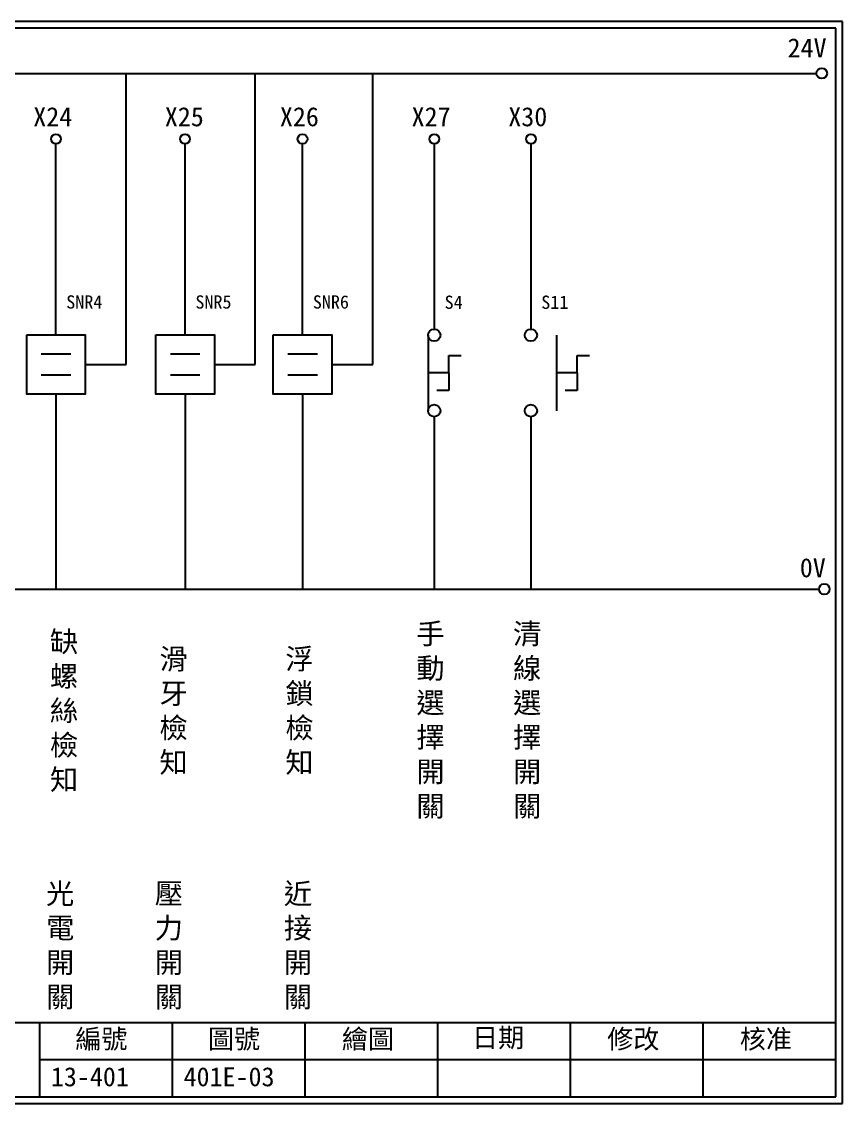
# Model space of a CAD drawing. Extents: x 325 to 612, y 3 to 207.
# Drawn here: x 457.7 to 612.3, y 3 to 207 of the extents above; entities that cross this region are included whole.
import ezdxf

# ---------------------------------------------------------------- set-up
doc = ezdxf.new("R2010")
doc.units = 0
doc.layers.get('0').update_dxf_attribs({"linetype": 'CONTINUOUS'})
doc.layers.add('圖框層', color=7, linetype='CONTINUOUS')
doc.layers.add('標尺寸層', color=3, linetype='CONTINUOUS')
doc.styles.add('CNS', font='romanc.shx', dxfattribs={"bigfont": 'chineset.shx'})
doc.styles.add('STSL', font='KAIU.TTF')

msp = doc.modelspace()

# ---------------------------------------------------------------- linework, layer by layer
for p, q in [((477.36, 142.31), (477.36, 197.22)), ((501.69, 142.31), (501.69, 197.22)), ((523.82, 142.31), (523.82, 197.22)), ((464.13, 147.89), (464.13, 183.91)), ((488.46, 147.89), (488.46, 183.91)), ((510.6, 147.89), (510.6, 183.91)), ((538.14, 140.73), (538.14, 144.04)), ((562.34, 140.73), (562.34, 144.04)), ((469.65, 142.31), (477.36, 142.31)), ((493.98, 142.31), (501.69, 142.31)), ((516.11, 142.31), (523.82, 142.31)), ((538.14, 140.73), (538.14, 137.42)), ((562.34, 140.73), (562.34, 137.42)), ((464.13, 136.73), (464.13, 99.96)), ((488.46, 136.73), (488.46, 99.96)), ((510.6, 136.73), (510.6, 99.96))]:
    msp.add_line(p, q)
for points in [[(458.62, 147.89), (469.65, 147.89), (469.65, 136.73), (458.62, 136.73)], [(482.95, 147.89), (493.98, 147.89), (493.98, 136.73), (482.95, 136.73)], [(505.08, 147.89), (516.11, 147.89), (516.11, 136.73), (505.08, 136.73)]]:
    msp.add_lwpolyline(points, close=True)
for centre in [(608.44, 197.22), (608.92, 99.96)]:
    msp.add_circle(centre, 1)
at = {"layer": '圖框層', "color": 7}
for p, q in [((612.32, 206.97), (325.32, 206.97)), ((612.32, 3), (612.32, 206.97)), ((611.07, 205.72), (326.57, 205.72)), ((611.07, 4.25), (611.07, 205.72)), ((326.57, 18.25), (611.07, 18.25)), ((461.07, 4.25), (461.07, 18.25)), ((486.07, 4.25), (486.07, 18.25)), ((511.07, 4.25), (511.07, 18.25)), ((536.07, 4.25), (536.07, 18.25)), ((561.07, 4.25), (561.07, 18.25)), ((586.07, 4.25), (586.07, 18.25)), ((461.07, 11.25), (611.07, 11.25)), ((326.57, 4.25), (611.07, 4.25)), ((325.32, 3), (612.32, 3))]:
    msp.add_line(p, q, dxfattribs=at)
at = {"layer": '標尺寸層', "color": 7}
for p, q in [((329.84, 197.22), (607.44, 197.22)), ((535.42, 183.91), (535.42, 148.99)), ((553.64, 183.91), (553.64, 148.99)), ((534.27, 147.84), (534.27, 133.61)), ((558.47, 147.84), (558.47, 133.61)), ((461.37, 144.34), (466.94, 144.34)), ((485.7, 144.34), (491.27, 144.34)), ((507.84, 144.34), (513.4, 144.34)), ((538.14, 144.04), (540.48, 144.04)), ((562.34, 144.04), (564.68, 144.04)), ((461.37, 140.37), (466.94, 140.37)), ((485.7, 140.37), (491.27, 140.37)), ((507.84, 140.37), (513.4, 140.37)), ((538.14, 140.73), (534.27, 140.73)), ((562.34, 140.73), (558.47, 140.73)), ((538.14, 137.42), (535.9, 137.42)), ((562.34, 137.42), (560.1, 137.42)), ((535.42, 132.46), (535.42, 99.96)), ((553.64, 132.46), (553.64, 99.96)), ((330.05, 99.96), (607.92, 99.96))]:
    msp.add_line(p, q, dxfattribs=at)
for centre, radius in [((464.13, 184.83), 0.92), ((488.46, 184.83), 0.92), ((510.6, 184.83), 0.92), ((535.42, 184.83), 0.92), ((553.64, 184.83), 0.92), ((535.42, 147.84), 1.15), ((553.64, 147.84), 1.15), ((535.42, 133.61), 1.15), ((553.64, 133.61), 1.15)]:
    msp.add_circle(centre, radius, dxfattribs=at)

# ---------------------------------------------------------------- texts
at = {"layer": '圖框層', "color": 4, "style": 'STSL'}
for s, height, p in [('24V', 3.6, (602, 200.22)), ('X24', 3.6, (459.86, 187.24)), ('X25', 3.6, (484.65, 187.24)), ('X26', 3.6, (506.33, 187.24)), ('X27', 3.6, (531.15, 187.24)), ('X30', 3.6, (549.37, 187.24)), ('SNR4', 2.5, (466.08, 152.86)), ('SNR5', 2.5, (490.41, 152.86)), ('SNR6', 2.5, (512.54, 152.86)), ('S4', 2.5, (537.37, 152.81)), ('S11', 2.5, (555.59, 152.81)), ('0V', 3.6, (604.3, 102.2)), ('編號', 3.6, (467.78, 13.34)), ('圖號', 3.6, (492.78, 13.34)), ('繪圖', 3.6, (518.01, 13.34)), ('日期', 3.6, (542.54, 13.59)), ('修改', 3.6, (568.01, 13.34)), ('核准', 3.6, (593.01, 13.34)), ('13-401', 3.6, (463.18, 6.22)), ('401E-03', 3.6, (488.18, 6.22))]:
    msp.add_text(s, height=height, dxfattribs=at).set_placement(p)
at = {"layer": '標尺寸層', "color": 7, "char_height": 3.9, "width": 4.9608, "style": 'CNS'}
for s, insert, attachment_point in [('{\\fDFKai-SB|b0|i0|c136|p65;手動選擇開關}', (532.05, 93.5), 1), ('{\\fDFKai-SB|b0|i0|c136|p65;清線選擇開關}', (550.27, 93.5), 1), ('{\\fDFKai-SB|b0|i0|c136|p65;缺螺絲檢知}', (465.66, 76.85), 5), ('{\\fDFKai-SB|b0|i0|c136|p65;滑牙檢知}', (486.29, 76.85), 5), ('{\\fDFKai-SB|b0|i0|c136|p65;浮鎖檢知}', (510.02, 76.85), 5), ('{\\fDFKai-SB|b0|i0|c136|p65;光電開關}', (464.93, 32.6), 5), ('{\\fDFKai-SB|b0|i0|c136|p65;近接開關}', (509.74, 32.6), 5), ('{\\fDFKai-SB|b0|i0|c136|p65;壓力開關}', (485.41, 32.6), 5)]:
    msp.add_mtext(s, dxfattribs=dict(at, insert=insert, attachment_point=attachment_point))

doc.saveas('drawing.dxf')
